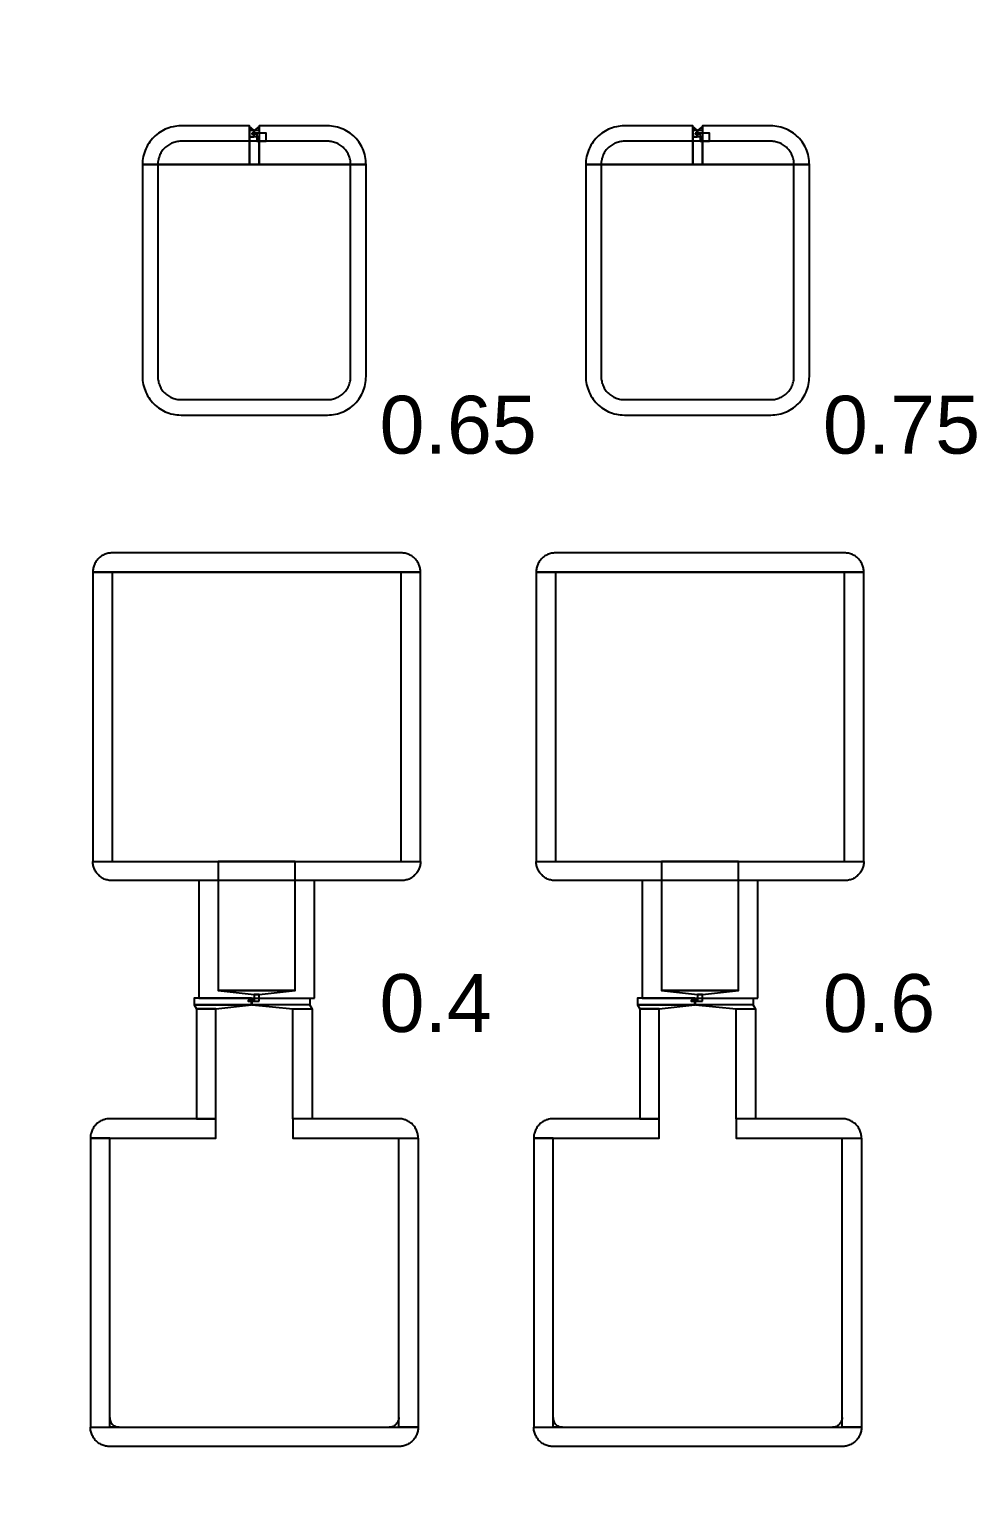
# Model space of a CAD drawing. Extents: x -50000 to 50000, y -50000 to 50000.
# Drawn here: x -32384 to -31400, y -26710 to -25200 of the extents above; entities that cross this region are included whole.
import ezdxf

# ---------------------------------------------------------------- set-up
doc = ezdxf.new("R2010")
doc.units = 0
doc.layers.get('0').update_dxf_attribs({"linetype": 'CONTINUOUS'})
for name, color, linetype in [('BASEMETAL', 4, 'CONTINUOUS'), ('FRAME', 8, 'CONTINUOUS'), ('MARKERS', 2, 'CONTINUOUS'), ('SECONDLAYER', 6, 'CONTINUOUS')]:
    doc.layers.add(name, color=color, linetype=linetype)
doc.styles.get("Standard").update_dxf_attribs({"font": 'arial.ttf'})

# ---------------------------------------------------------------- blocks, each defined once
blk = doc.blocks.new('CHIP_JARRAY')
for points in [[(3689.5, 3360), (3745, 3360), (3745, 3400), (3674, 3400), (3671.9, 3399.9), (3669.8, 3399.8), (3667.7, 3399.5), (3665.7, 3399.1), (3663.6, 3398.6), (3661.6, 3398), (3659.7, 3397.3), (3657.7, 3396.5), (3655.8, 3395.6), (3654, 3394.6), (3652.2, 3393.5), (3650.5, 3392.4), (3648.8, 3391.1), (3647.2, 3389.7), (3645.7, 3388.3), (3644.3, 3386.8), (3642.9, 3385.2), (3641.6, 3383.5), (3640.5, 3381.8), (3639.4, 3380), (3638.4, 3378.2), (3637.5, 3376.3), (3636.7, 3374.3), (3636, 3372.4), (3635.4, 3370.4), (3634.9, 3368.3), (3634.5, 3366.3), (3634.2, 3364.2), (3634.1, 3362.1), (3634, 3360), (3634, 3360)], [(3749.7, 3395.5), (3745, 3399.5), (3745, 3399.5), (3745, 3395.5)], [(3755, 3395.5), (3755, 3399.5), (3755, 3399.5), (3750.3, 3395.5)], [(3810.5, 3360), (3866, 3360), (3866, 3360), (3865.9, 3362.1), (3865.8, 3364.2), (3865.5, 3366.3), (3865.1, 3368.3), (3864.6, 3370.4), (3864, 3372.4), (3863.3, 3374.3), (3862.5, 3376.3), (3861.6, 3378.2), (3860.6, 3380), (3859.5, 3381.8), (3858.4, 3383.5), (3857.1, 3385.2), (3855.7, 3386.8), (3854.3, 3388.3), (3852.8, 3389.7), (3851.2, 3391.1), (3849.5, 3392.4), (3847.8, 3393.5), (3846, 3394.6), (3844.2, 3395.6), (3842.3, 3396.5), (3840.3, 3397.3), (3838.4, 3398), (3836.4, 3398.6), (3834.3, 3399.1), (3832.3, 3399.5), (3830.2, 3399.8), (3828.1, 3399.9), (3826, 3400), (3755, 3400), (3755, 3360)], [(4149.5, 3360), (4205, 3360), (4205, 3400), (4134, 3400), (4131.9, 3399.9), (4129.8, 3399.8), (4127.7, 3399.5), (4125.7, 3399.1), (4123.6, 3398.6), (4121.6, 3398), (4119.7, 3397.3), (4117.7, 3396.5), (4115.8, 3395.6), (4114, 3394.6), (4112.2, 3393.5), (4110.5, 3392.4), (4108.8, 3391.1), (4107.2, 3389.7), (4105.7, 3388.3), (4104.3, 3386.8), (4102.9, 3385.2), (4101.6, 3383.5), (4100.5, 3381.8), (4099.4, 3380), (4098.4, 3378.2), (4097.5, 3376.3), (4096.7, 3374.3), (4096, 3372.4), (4095.4, 3370.4), (4094.9, 3368.3), (4094.5, 3366.3), (4094.2, 3364.2), (4094.1, 3362.1), (4094, 3360), (4094, 3360)], [(4209.6, 3395.5), (4205, 3399.5), (4205, 3399.5), (4205, 3395.5)], [(4215, 3395.5), (4215, 3399.5), (4215, 3399.5), (4210.4, 3395.5)], [(4270.5, 3360), (4326, 3360), (4326, 3360), (4325.9, 3362.1), (4325.8, 3364.2), (4325.5, 3366.3), (4325.1, 3368.3), (4324.6, 3370.4), (4324, 3372.4), (4323.3, 3374.3), (4322.5, 3376.3), (4321.6, 3378.2), (4320.6, 3380), (4319.5, 3381.8), (4318.4, 3383.5), (4317.1, 3385.2), (4315.7, 3386.8), (4314.3, 3388.3), (4312.8, 3389.7), (4311.2, 3391.1), (4309.5, 3392.4), (4307.8, 3393.5), (4306, 3394.6), (4304.2, 3395.6), (4302.3, 3396.5), (4300.3, 3397.3), (4298.4, 3398), (4296.4, 3398.6), (4294.3, 3399.1), (4292.3, 3399.5), (4290.2, 3399.8), (4288.1, 3399.9), (4286, 3400), (4215, 3400), (4215, 3360)], [(3749.7, 3388.5), (3749.7, 3395.5), (3745, 3395.5), (3745, 3388.5)], [(3755, 3360), (3755, 3388.5), (3745, 3388.5), (3745, 3360)], [(3750.3, 3388.5), (3750.3, 3395.5), (3755, 3395.5), (3755, 3388.5)], [(4209.6, 3388.5), (4209.6, 3395.5), (4205, 3395.5), (4205, 3388.5)], [(4215, 3360), (4215, 3388.5), (4205, 3388.5), (4205, 3360)], [(4210.4, 3388.5), (4210.4, 3395.5), (4215, 3395.5), (4215, 3388.5)], [(3750, 3100), (3826, 3100), (3828.1, 3100.1), (3830.2, 3100.2), (3832.3, 3100.5), (3834.3, 3100.9), (3836.4, 3101.4), (3838.4, 3102), (3840.3, 3102.7), (3842.3, 3103.5), (3844.2, 3104.4), (3846, 3105.4), (3847.8, 3106.5), (3849.5, 3107.6), (3851.2, 3108.9), (3852.8, 3110.3), (3854.3, 3111.7), (3855.7, 3113.2), (3857.1, 3114.8), (3858.4, 3116.5), (3859.5, 3118.2), (3860.6, 3120), (3861.6, 3121.8), (3862.5, 3123.7), (3863.3, 3125.7), (3864, 3127.6), (3864.6, 3129.6), (3865.1, 3131.7), (3865.5, 3133.7), (3865.8, 3135.8), (3865.9, 3137.9), (3866, 3140), (3866, 3360), (3634, 3360), (3634, 3140), (3634.1, 3137.9), (3634.2, 3135.8), (3634.5, 3133.7), (3634.9, 3131.7), (3635.4, 3129.6), (3636, 3127.6), (3636.7, 3125.7), (3637.5, 3123.7), (3638.4, 3121.8), (3639.4, 3120), (3640.5, 3118.2), (3641.6, 3116.5), (3642.9, 3114.8), (3644.3, 3113.2), (3645.7, 3111.7), (3647.2, 3110.3), (3648.8, 3108.9), (3650.5, 3107.6), (3652.2, 3106.5), (3654, 3105.4), (3655.8, 3104.4), (3657.7, 3103.5), (3659.7, 3102.7), (3661.6, 3102), (3663.6, 3101.4), (3665.7, 3100.9), (3667.7, 3100.5), (3669.8, 3100.2), (3671.9, 3100.1), (3674, 3100)], [(4210, 3100), (4286, 3100), (4288.1, 3100.1), (4290.2, 3100.2), (4292.3, 3100.5), (4294.3, 3100.9), (4296.4, 3101.4), (4298.4, 3102), (4300.3, 3102.7), (4302.3, 3103.5), (4304.2, 3104.4), (4306, 3105.4), (4307.8, 3106.5), (4309.5, 3107.6), (4311.2, 3108.9), (4312.8, 3110.3), (4314.3, 3111.7), (4315.7, 3113.2), (4317.1, 3114.8), (4318.4, 3116.5), (4319.5, 3118.2), (4320.6, 3120), (4321.6, 3121.8), (4322.5, 3123.7), (4323.3, 3125.7), (4324, 3127.6), (4324.6, 3129.6), (4325.1, 3131.7), (4325.5, 3133.7), (4325.8, 3135.8), (4325.9, 3137.9), (4326, 3140), (4326, 3360), (4094, 3360), (4094, 3140), (4094.1, 3137.9), (4094.2, 3135.8), (4094.5, 3133.7), (4094.9, 3131.7), (4095.4, 3129.6), (4096, 3127.6), (4096.7, 3125.7), (4097.5, 3123.7), (4098.4, 3121.8), (4099.4, 3120), (4100.5, 3118.2), (4101.6, 3116.5), (4102.9, 3114.8), (4104.3, 3113.2), (4105.7, 3111.7), (4107.2, 3110.3), (4108.8, 3108.9), (4110.5, 3107.6), (4112.2, 3106.5), (4114, 3105.4), (4115.8, 3104.4), (4117.7, 3103.5), (4119.7, 3102.7), (4121.6, 3102), (4123.6, 3101.4), (4125.7, 3100.9), (4127.7, 3100.5), (4129.8, 3100.2), (4131.9, 3100.1), (4134, 3100)], [(3752.5, 2937), (3922.5, 2937), (3922.5, 2937), (3922.5, 2938), (3922.4, 2939.1), (3922.3, 2940.1), (3922.1, 2941.2), (3921.8, 2942.2), (3921.5, 2943.2), (3921.2, 2944.2), (3920.8, 2945.1), (3920.3, 2946.1), (3919.8, 2947), (3919.3, 2947.9), (3918.7, 2948.8), (3918, 2949.6), (3917.4, 2950.4), (3916.6, 2951.1), (3915.9, 2951.9), (3915.1, 2952.5), (3914.3, 2953.2), (3913.4, 2953.8), (3912.5, 2954.3), (3911.6, 2954.8), (3910.6, 2955.3), (3909.7, 2955.7), (3908.7, 2956), (3907.7, 2956.3), (3906.7, 2956.6), (3905.6, 2956.8), (3904.6, 2956.9), (3903.5, 2957), (3902.5, 2957), (3602.5, 2957), (3601.5, 2957), (3600.4, 2956.9), (3599.4, 2956.8), (3598.3, 2956.6), (3597.3, 2956.3), (3596.3, 2956), (3595.3, 2955.7), (3594.4, 2955.3), (3593.4, 2954.8), (3592.5, 2954.3), (3591.6, 2953.8), (3590.7, 2953.2), (3589.9, 2952.5), (3589.1, 2951.9), (3588.4, 2951.1), (3587.6, 2950.4), (3587, 2949.6), (3586.3, 2948.8), (3585.7, 2947.9), (3585.2, 2947), (3584.7, 2946.1), (3584.2, 2945.1), (3583.8, 2944.2), (3583.5, 2943.2), (3583.2, 2942.2), (3582.9, 2941.2), (3582.7, 2940.1), (3582.6, 2939.1), (3582.5, 2938), (3582.5, 2937), (3582.5, 2937)], [(4212.5, 2937), (4382.5, 2937), (4382.5, 2937), (4382.5, 2938), (4382.4, 2939.1), (4382.3, 2940.1), (4382.1, 2941.2), (4381.8, 2942.2), (4381.5, 2943.2), (4381.2, 2944.2), (4380.8, 2945.1), (4380.3, 2946.1), (4379.8, 2947), (4379.3, 2947.9), (4378.7, 2948.8), (4378, 2949.6), (4377.4, 2950.4), (4376.6, 2951.1), (4375.9, 2951.9), (4375.1, 2952.5), (4374.3, 2953.2), (4373.4, 2953.8), (4372.5, 2954.3), (4371.6, 2954.8), (4370.6, 2955.3), (4369.7, 2955.7), (4368.7, 2956), (4367.7, 2956.3), (4366.7, 2956.6), (4365.6, 2956.8), (4364.6, 2956.9), (4363.5, 2957), (4362.5, 2957), (4062.5, 2957), (4061.5, 2957), (4060.4, 2956.9), (4059.4, 2956.8), (4058.3, 2956.6), (4057.3, 2956.3), (4056.3, 2956), (4055.3, 2955.7), (4054.4, 2955.3), (4053.4, 2954.8), (4052.5, 2954.3), (4051.6, 2953.8), (4050.7, 2953.2), (4049.9, 2952.5), (4049.1, 2951.9), (4048.4, 2951.1), (4047.6, 2950.4), (4047, 2949.6), (4046.3, 2948.8), (4045.7, 2947.9), (4045.2, 2947), (4044.7, 2946.1), (4044.2, 2945.1), (4043.8, 2944.2), (4043.5, 2943.2), (4043.2, 2942.2), (4042.9, 2941.2), (4042.7, 2940.1), (4042.6, 2939.1), (4042.5, 2938), (4042.5, 2937), (4042.5, 2937)], [(3922.5, 2637), (3922.5, 2937), (3582.5, 2937), (3582.5, 2637)], [(4382.5, 2637), (4382.5, 2937), (4042.5, 2937), (4042.5, 2637)], [(3752.5, 2637), (3922.5, 2637), (3922.5, 2637), (3922.5, 2636), (3922.4, 2634.9), (3922.3, 2633.9), (3922.1, 2632.8), (3921.8, 2631.8), (3921.5, 2630.8), (3921.2, 2629.8), (3920.8, 2628.9), (3920.3, 2627.9), (3919.8, 2627), (3919.3, 2626.1), (3918.7, 2625.2), (3918, 2624.4), (3917.4, 2623.6), (3916.6, 2622.9), (3915.9, 2622.1), (3915.1, 2621.5), (3914.3, 2620.8), (3913.4, 2620.2), (3912.5, 2619.7), (3911.6, 2619.2), (3910.6, 2618.7), (3909.7, 2618.3), (3908.7, 2618), (3907.7, 2617.7), (3906.7, 2617.4), (3905.6, 2617.2), (3904.6, 2617.1), (3903.5, 2617), (3902.5, 2617), (3602.5, 2617), (3601.5, 2617), (3600.4, 2617.1), (3599.4, 2617.2), (3598.3, 2617.4), (3597.3, 2617.7), (3596.3, 2618), (3595.3, 2618.3), (3594.4, 2618.7), (3593.4, 2619.2), (3592.5, 2619.7), (3591.6, 2620.2), (3590.7, 2620.8), (3589.9, 2621.5), (3589.1, 2622.1), (3588.4, 2622.9), (3587.6, 2623.6), (3587, 2624.4), (3586.3, 2625.2), (3585.7, 2626.1), (3585.2, 2627), (3584.7, 2627.9), (3584.2, 2628.9), (3583.8, 2629.8), (3583.5, 2630.8), (3583.2, 2631.8), (3582.9, 2632.8), (3582.7, 2633.9), (3582.6, 2634.9), (3582.5, 2636), (3582.5, 2637), (3582.5, 2637)], [(4212.5, 2637), (4382.5, 2637), (4382.5, 2637), (4382.5, 2636), (4382.4, 2634.9), (4382.3, 2633.9), (4382.1, 2632.8), (4381.8, 2631.8), (4381.5, 2630.8), (4381.2, 2629.8), (4380.8, 2628.9), (4380.3, 2627.9), (4379.8, 2627), (4379.3, 2626.1), (4378.7, 2625.2), (4378, 2624.4), (4377.4, 2623.6), (4376.6, 2622.9), (4375.9, 2622.1), (4375.1, 2621.5), (4374.3, 2620.8), (4373.4, 2620.2), (4372.5, 2619.7), (4371.6, 2619.2), (4370.6, 2618.7), (4369.7, 2618.3), (4368.7, 2618), (4367.7, 2617.7), (4366.7, 2617.4), (4365.6, 2617.2), (4364.6, 2617.1), (4363.5, 2617), (4362.5, 2617), (4062.5, 2617), (4061.5, 2617), (4060.4, 2617.1), (4059.4, 2617.2), (4058.3, 2617.4), (4057.3, 2617.7), (4056.3, 2618), (4055.3, 2618.3), (4054.4, 2618.7), (4053.4, 2619.2), (4052.5, 2619.7), (4051.6, 2620.2), (4050.7, 2620.8), (4049.9, 2621.5), (4049.1, 2622.1), (4048.4, 2622.9), (4047.6, 2623.6), (4047, 2624.4), (4046.3, 2625.2), (4045.7, 2626.1), (4045.2, 2627), (4044.7, 2627.9), (4044.2, 2628.9), (4043.8, 2629.8), (4043.5, 2630.8), (4043.2, 2631.8), (4042.9, 2632.8), (4042.7, 2633.9), (4042.6, 2634.9), (4042.5, 2636), (4042.5, 2637), (4042.5, 2637)], [(3812.5, 2495), (3812.5, 2617), (3692.5, 2617), (3692.5, 2495)], [(4272.5, 2495), (4272.5, 2617), (4152.5, 2617), (4152.5, 2495)], [(3747.3, 2488), (3747.3, 2495), (3687.5, 2495), (3687.5, 2488)], [(3747.7, 2488), (3747.7, 2495), (3807.5, 2495), (3807.5, 2488)], [(4207.2, 2488), (4207.2, 2495), (4147.5, 2495), (4147.5, 2488)], [(4207.8, 2488), (4207.8, 2495), (4267.5, 2495), (4267.5, 2488)], [(3710, 2484), (3747.3, 2488), (3687.5, 2488), (3690, 2484)], [(3710, 2370), (3710, 2484), (3690, 2484), (3690, 2370)], [(3810, 2484), (3807.5, 2488), (3747.7, 2488), (3790, 2484)], [(3790, 2370), (3790, 2484), (3810, 2484), (3810, 2370)], [(4170, 2484), (4207.2, 2488), (4147.5, 2488), (4150, 2484)], [(4170, 2370), (4170, 2484), (4150, 2484), (4150, 2370)], [(4270, 2484), (4267.5, 2488), (4207.8, 2488), (4250, 2484)], [(4250, 2370), (4250, 2484), (4270, 2484), (4270, 2370)], [(3645, 2350), (3710, 2350), (3710, 2370), (3600, 2370), (3599, 2370), (3597.9, 2369.9), (3596.9, 2369.8), (3595.8, 2369.6), (3594.8, 2369.3), (3593.8, 2369), (3592.8, 2368.7), (3591.9, 2368.3), (3590.9, 2367.8), (3590, 2367.3), (3589.1, 2366.8), (3588.2, 2366.2), (3587.4, 2365.5), (3586.6, 2364.9), (3585.9, 2364.1), (3585.1, 2363.4), (3584.5, 2362.6), (3583.8, 2361.8), (3583.2, 2360.9), (3582.7, 2360), (3582.2, 2359.1), (3581.7, 2358.1), (3581.3, 2357.2), (3581, 2356.2), (3580.7, 2355.2), (3580.4, 2354.2), (3580.2, 2353.1), (3580.1, 2352.1), (3580, 2351), (3580, 2350), (3580, 2350)], [(3855, 2350), (3920, 2350), (3920, 2350), (3920, 2351), (3919.9, 2352.1), (3919.8, 2353.1), (3919.6, 2354.2), (3919.3, 2355.2), (3919, 2356.2), (3918.7, 2357.2), (3918.3, 2358.1), (3917.8, 2359.1), (3917.3, 2360), (3916.8, 2360.9), (3916.2, 2361.8), (3915.5, 2362.6), (3914.9, 2363.4), (3914.1, 2364.1), (3913.4, 2364.9), (3912.6, 2365.5), (3911.8, 2366.2), (3910.9, 2366.8), (3910, 2367.3), (3909.1, 2367.8), (3908.1, 2368.3), (3907.2, 2368.7), (3906.2, 2369), (3905.2, 2369.3), (3904.2, 2369.6), (3903.1, 2369.8), (3902.1, 2369.9), (3901, 2370), (3900, 2370), (3790, 2370), (3790, 2350)], [(4105, 2350), (4170, 2350), (4170, 2370), (4060, 2370), (4059, 2370), (4057.9, 2369.9), (4056.9, 2369.8), (4055.8, 2369.6), (4054.8, 2369.3), (4053.8, 2369), (4052.8, 2368.7), (4051.9, 2368.3), (4050.9, 2367.8), (4050, 2367.3), (4049.1, 2366.8), (4048.2, 2366.2), (4047.4, 2365.5), (4046.6, 2364.9), (4045.9, 2364.1), (4045.1, 2363.4), (4044.5, 2362.6), (4043.8, 2361.8), (4043.2, 2360.9), (4042.7, 2360), (4042.2, 2359.1), (4041.7, 2358.1), (4041.3, 2357.2), (4041, 2356.2), (4040.7, 2355.2), (4040.4, 2354.2), (4040.2, 2353.1), (4040.1, 2352.1), (4040, 2351), (4040, 2350), (4040, 2350)], [(4315, 2350), (4380, 2350), (4380, 2350), (4380, 2351), (4379.9, 2352.1), (4379.8, 2353.1), (4379.6, 2354.2), (4379.3, 2355.2), (4379, 2356.2), (4378.7, 2357.2), (4378.3, 2358.1), (4377.8, 2359.1), (4377.3, 2360), (4376.8, 2360.9), (4376.2, 2361.8), (4375.5, 2362.6), (4374.9, 2363.4), (4374.1, 2364.1), (4373.4, 2364.9), (4372.6, 2365.5), (4371.8, 2366.2), (4370.9, 2366.8), (4370, 2367.3), (4369.1, 2367.8), (4368.1, 2368.3), (4367.2, 2368.7), (4366.2, 2369), (4365.2, 2369.3), (4364.2, 2369.6), (4363.1, 2369.8), (4362.1, 2369.9), (4361, 2370), (4360, 2370), (4250, 2370), (4250, 2350)], [(3600, 2050), (3600, 2350), (3580, 2350), (3580, 2050)], [(3900, 2050), (3900, 2350), (3920, 2350), (3920, 2050)], [(4060, 2050), (4060, 2350), (4040, 2350), (4040, 2050)], [(4360, 2050), (4360, 2350), (4380, 2350), (4380, 2050)], [(3600, 2050), (3600, 2060), (3600.1, 2059), (3600.2, 2057.9), (3600.5, 2056.9), (3600.9, 2055.9), (3601.3, 2055), (3601.9, 2054.1), (3602.6, 2053.3), (3603.3, 2052.6), (3604.1, 2051.9), (3605, 2051.3), (3605.9, 2050.9), (3606.9, 2050.5), (3607.9, 2050.2), (3609, 2050.1), (3610, 2050)], [(3900, 2050), (3900, 2060), (3899.9, 2059), (3899.8, 2057.9), (3899.5, 2056.9), (3899.1, 2055.9), (3898.7, 2055), (3898.1, 2054.1), (3897.4, 2053.3), (3896.7, 2052.6), (3895.9, 2051.9), (3895, 2051.3), (3894.1, 2050.9), (3893.1, 2050.5), (3892.1, 2050.2), (3891, 2050.1), (3890, 2050)], [(4060, 2050), (4060, 2060), (4060.1, 2059), (4060.2, 2057.9), (4060.5, 2056.9), (4060.9, 2055.9), (4061.3, 2055), (4061.9, 2054.1), (4062.6, 2053.3), (4063.3, 2052.6), (4064.1, 2051.9), (4065, 2051.3), (4065.9, 2050.9), (4066.9, 2050.5), (4067.9, 2050.2), (4069, 2050.1), (4070, 2050)], [(4360, 2050), (4360, 2060), (4359.9, 2059), (4359.8, 2057.9), (4359.5, 2056.9), (4359.1, 2055.9), (4358.7, 2055), (4358.1, 2054.1), (4357.4, 2053.3), (4356.7, 2052.6), (4355.9, 2051.9), (4355, 2051.3), (4354.1, 2050.9), (4353.1, 2050.5), (4352.1, 2050.2), (4351, 2050.1), (4350, 2050)], [(3750, 2050), (3920, 2050), (3920, 2050), (3920, 2049), (3919.9, 2047.9), (3919.8, 2046.9), (3919.6, 2045.8), (3919.3, 2044.8), (3919, 2043.8), (3918.7, 2042.8), (3918.3, 2041.9), (3917.8, 2040.9), (3917.3, 2040), (3916.8, 2039.1), (3916.2, 2038.2), (3915.5, 2037.4), (3914.9, 2036.6), (3914.1, 2035.9), (3913.4, 2035.1), (3912.6, 2034.5), (3911.8, 2033.8), (3910.9, 2033.2), (3910, 2032.7), (3909.1, 2032.2), (3908.1, 2031.7), (3907.2, 2031.3), (3906.2, 2031), (3905.2, 2030.7), (3904.2, 2030.4), (3903.1, 2030.2), (3902.1, 2030.1), (3901, 2030), (3900, 2030), (3600, 2030), (3599, 2030), (3597.9, 2030.1), (3596.9, 2030.2), (3595.8, 2030.4), (3594.8, 2030.7), (3593.8, 2031), (3592.8, 2031.3), (3591.9, 2031.7), (3590.9, 2032.2), (3590, 2032.7), (3589.1, 2033.2), (3588.2, 2033.8), (3587.4, 2034.5), (3586.6, 2035.1), (3585.9, 2035.9), (3585.1, 2036.6), (3584.5, 2037.4), (3583.8, 2038.2), (3583.2, 2039.1), (3582.7, 2040), (3582.2, 2040.9), (3581.7, 2041.9), (3581.3, 2042.8), (3581, 2043.8), (3580.7, 2044.8), (3580.4, 2045.8), (3580.2, 2046.9), (3580.1, 2047.9), (3580, 2049), (3580, 2050), (3580, 2050)], [(4210, 2050), (4380, 2050), (4380, 2050), (4380, 2049), (4379.9, 2047.9), (4379.8, 2046.9), (4379.6, 2045.8), (4379.3, 2044.8), (4379, 2043.8), (4378.7, 2042.8), (4378.3, 2041.9), (4377.8, 2040.9), (4377.3, 2040), (4376.8, 2039.1), (4376.2, 2038.2), (4375.5, 2037.4), (4374.9, 2036.6), (4374.1, 2035.9), (4373.4, 2035.1), (4372.6, 2034.5), (4371.8, 2033.8), (4370.9, 2033.2), (4370, 2032.7), (4369.1, 2032.2), (4368.1, 2031.7), (4367.2, 2031.3), (4366.2, 2031), (4365.2, 2030.7), (4364.2, 2030.4), (4363.1, 2030.2), (4362.1, 2030.1), (4361, 2030), (4360, 2030), (4060, 2030), (4059, 2030), (4057.9, 2030.1), (4056.9, 2030.2), (4055.8, 2030.4), (4054.8, 2030.7), (4053.8, 2031), (4052.8, 2031.3), (4051.9, 2031.7), (4050.9, 2032.2), (4050, 2032.7), (4049.1, 2033.2), (4048.2, 2033.8), (4047.4, 2034.5), (4046.6, 2035.1), (4045.9, 2035.9), (4045.1, 2036.6), (4044.5, 2037.4), (4043.8, 2038.2), (4043.2, 2039.1), (4042.7, 2040), (4042.2, 2040.9), (4041.7, 2041.9), (4041.3, 2042.8), (4041, 2043.8), (4040.7, 2044.8), (4040.4, 2045.8), (4040.2, 2046.9), (4040.1, 2047.9), (4040, 2049), (4040, 2050), (4040, 2050)]]:
    blk.add_lwpolyline(points, close=True)
at = {"layer": 'SECONDLAYER'}
for points in [[(3750, 3384), (3674, 3384), (3672.7, 3384), (3671.5, 3383.9), (3670.2, 3383.7), (3669, 3383.5), (3667.8, 3383.2), (3666.6, 3382.8), (3665.4, 3382.4), (3664.2, 3381.9), (3663.1, 3381.4), (3662, 3380.8), (3660.9, 3380.1), (3659.9, 3379.4), (3658.9, 3378.7), (3657.9, 3377.8), (3657, 3377), (3656.2, 3376.1), (3655.3, 3375.1), (3654.6, 3374.1), (3653.9, 3373.1), (3653.2, 3372), (3652.6, 3370.9), (3652.1, 3369.8), (3651.6, 3368.6), (3651.2, 3367.4), (3650.8, 3366.2), (3650.5, 3365), (3650.3, 3363.8), (3650.1, 3362.5), (3650, 3361.3), (3650, 3360), (3650, 3140), (3650, 3138.7), (3650.1, 3137.5), (3650.3, 3136.2), (3650.5, 3135), (3650.8, 3133.8), (3651.2, 3132.6), (3651.6, 3131.4), (3652.1, 3130.2), (3652.6, 3129.1), (3653.2, 3128), (3653.9, 3126.9), (3654.6, 3125.9), (3655.3, 3124.9), (3656.2, 3123.9), (3657, 3123), (3657.9, 3122.2), (3658.9, 3121.3), (3659.9, 3120.6), (3660.9, 3119.9), (3662, 3119.2), (3663.1, 3118.6), (3664.2, 3118.1), (3665.4, 3117.6), (3666.6, 3117.2), (3667.8, 3116.8), (3669, 3116.5), (3670.2, 3116.3), (3671.5, 3116.1), (3672.7, 3116), (3674, 3116), (3826, 3116), (3827.3, 3116), (3828.5, 3116.1), (3829.8, 3116.3), (3831, 3116.5), (3832.2, 3116.8), (3833.4, 3117.2), (3834.6, 3117.6), (3835.8, 3118.1), (3836.9, 3118.6), (3838, 3119.2), (3839.1, 3119.9), (3840.1, 3120.6), (3841.1, 3121.3), (3842.1, 3122.2), (3843, 3123), (3843.8, 3123.9), (3844.7, 3124.9), (3845.4, 3125.9), (3846.1, 3126.9), (3846.8, 3128), (3847.4, 3129.1), (3847.9, 3130.2), (3848.4, 3131.4), (3848.8, 3132.6), (3849.2, 3133.8), (3849.5, 3135), (3849.7, 3136.2), (3849.9, 3137.5), (3850, 3138.7), (3850, 3140), (3850, 3360), (3850, 3361.3), (3849.9, 3362.5), (3849.7, 3363.8), (3849.5, 3365), (3849.2, 3366.2), (3848.8, 3367.4), (3848.4, 3368.6), (3847.9, 3369.8), (3847.4, 3370.9), (3846.8, 3372), (3846.1, 3373.1), (3845.4, 3374.1), (3844.7, 3375.1), (3843.8, 3376.1), (3843, 3377), (3842.1, 3377.8), (3841.1, 3378.7), (3840.1, 3379.4), (3839.1, 3380.1), (3838, 3380.8), (3836.9, 3381.4), (3835.8, 3381.9), (3834.6, 3382.4), (3833.4, 3382.8), (3832.2, 3383.2), (3831, 3383.5), (3829.8, 3383.7), (3828.5, 3383.9), (3827.3, 3384), (3826, 3384)], [(3747.5, 3392.3), (3747.5, 3391.7), (3749.7, 3391.7), (3749.7, 3392.3)], [(3749.7, 3392.3), (3749.7, 3391.7), (3750.3, 3391.7), (3750.3, 3392.3)], [(3750.3, 3392.3), (3750.3, 3391.7), (3752.5, 3391.7), (3752.5, 3392.3)], [(3752.5, 3392.3), (3752.5, 3384), (3762.5, 3384), (3762.5, 3392.3)], [(4210, 3384), (4134, 3384), (4132.7, 3384), (4131.5, 3383.9), (4130.2, 3383.7), (4129, 3383.5), (4127.8, 3383.2), (4126.6, 3382.8), (4125.4, 3382.4), (4124.2, 3381.9), (4123.1, 3381.4), (4122, 3380.8), (4120.9, 3380.1), (4119.9, 3379.4), (4118.9, 3378.7), (4117.9, 3377.8), (4117, 3377), (4116.2, 3376.1), (4115.3, 3375.1), (4114.6, 3374.1), (4113.9, 3373.1), (4113.2, 3372), (4112.6, 3370.9), (4112.1, 3369.8), (4111.6, 3368.6), (4111.2, 3367.4), (4110.8, 3366.2), (4110.5, 3365), (4110.3, 3363.8), (4110.1, 3362.5), (4110, 3361.3), (4110, 3360), (4110, 3140), (4110, 3138.7), (4110.1, 3137.5), (4110.3, 3136.2), (4110.5, 3135), (4110.8, 3133.8), (4111.2, 3132.6), (4111.6, 3131.4), (4112.1, 3130.2), (4112.6, 3129.1), (4113.2, 3128), (4113.9, 3126.9), (4114.6, 3125.9), (4115.3, 3124.9), (4116.2, 3123.9), (4117, 3123), (4117.9, 3122.2), (4118.9, 3121.3), (4119.9, 3120.6), (4120.9, 3119.9), (4122, 3119.2), (4123.1, 3118.6), (4124.2, 3118.1), (4125.4, 3117.6), (4126.6, 3117.2), (4127.8, 3116.8), (4129, 3116.5), (4130.2, 3116.3), (4131.5, 3116.1), (4132.7, 3116), (4134, 3116), (4286, 3116), (4287.3, 3116), (4288.5, 3116.1), (4289.8, 3116.3), (4291, 3116.5), (4292.2, 3116.8), (4293.4, 3117.2), (4294.6, 3117.6), (4295.8, 3118.1), (4296.9, 3118.6), (4298, 3119.2), (4299.1, 3119.9), (4300.1, 3120.6), (4301.1, 3121.3), (4302.1, 3122.2), (4303, 3123), (4303.8, 3123.9), (4304.7, 3124.9), (4305.4, 3125.9), (4306.1, 3126.9), (4306.8, 3128), (4307.4, 3129.1), (4307.9, 3130.2), (4308.4, 3131.4), (4308.8, 3132.6), (4309.2, 3133.8), (4309.5, 3135), (4309.7, 3136.2), (4309.9, 3137.5), (4310, 3138.7), (4310, 3140), (4310, 3360), (4310, 3361.3), (4309.9, 3362.5), (4309.7, 3363.8), (4309.5, 3365), (4309.2, 3366.2), (4308.8, 3367.4), (4308.4, 3368.6), (4307.9, 3369.8), (4307.4, 3370.9), (4306.8, 3372), (4306.1, 3373.1), (4305.4, 3374.1), (4304.7, 3375.1), (4303.8, 3376.1), (4303, 3377), (4302.1, 3377.8), (4301.1, 3378.7), (4300.1, 3379.4), (4299.1, 3380.1), (4298, 3380.8), (4296.9, 3381.4), (4295.8, 3381.9), (4294.6, 3382.4), (4293.4, 3382.8), (4292.2, 3383.2), (4291, 3383.5), (4289.8, 3383.7), (4288.5, 3383.9), (4287.3, 3384), (4286, 3384)], [(4207.5, 3392.3), (4207.5, 3391.7), (4209.6, 3391.7), (4209.6, 3392.3)], [(4209.6, 3392.3), (4209.6, 3391.7), (4210.4, 3391.7), (4210.4, 3392.3)], [(4210.4, 3392.3), (4210.4, 3391.7), (4212.5, 3391.7), (4212.5, 3392.3)], [(4212.5, 3392.3), (4212.5, 3384), (4222.5, 3384), (4222.5, 3392.3)], [(3902.5, 2637), (3902.5, 2937), (3602.5, 2937), (3602.5, 2637)], [(4362.5, 2637), (4362.5, 2937), (4062.5, 2937), (4062.5, 2637)], [(3792.5, 2503), (3792.5, 2637), (3712.5, 2637), (3712.5, 2503)], [(4252.5, 2503), (4252.5, 2637), (4172.5, 2637), (4172.5, 2503)], [(3755, 2499), (3792.5, 2503), (3712.5, 2503), (3750, 2499)], [(3747.3, 2492), (3747.3, 2492.7), (3743.6, 2492.7), (3743.6, 2492)], [(3747.7, 2492), (3747.7, 2492.7), (3747.3, 2492.7), (3747.3, 2492)], [(3750, 2492), (3750, 2492.7), (3747.7, 2492.7), (3747.7, 2492)], [(3755, 2492), (3755, 2499), (3750, 2499), (3750, 2492)], [(4215, 2499), (4252.5, 2503), (4172.5, 2503), (4210, 2499)], [(4207.2, 2492), (4207.2, 2492.7), (4203.4, 2492.7), (4203.4, 2492)], [(4207.8, 2492), (4207.8, 2492.7), (4207.2, 2492.7), (4207.2, 2492)], [(4210, 2492), (4210, 2492.7), (4207.8, 2492.7), (4207.8, 2492)], [(4215, 2492), (4215, 2499), (4210, 2499), (4210, 2492)]]:
    blk.add_lwpolyline(points, close=True, dxfattribs=at)
at = {"layer": 'MARKERS'}
for s, p in [('0.65', (3880, 3060)), ('0.75', (4340, 3060)), ('0.4', (3880, 2460)), ('0.6', (4340, 2460))]:
    blk.add_text(s, height=60, dxfattribs=at).set_placement(p)

msp = doc.modelspace()

# ---------------------------------------------------------------- linework, layer by layer
at = {"layer": 'FRAME'}
for radius in [50000, 49500]:
    msp.add_circle((0, 0), radius, dxfattribs=at)

# ---------------------------------------------------------------- block references
at = {"layer": 'BASEMETAL'}
msp.add_blockref('CHIP_JARRAY', (-35900, -28700), dxfattribs=at)

doc.saveas('drawing.dxf')
